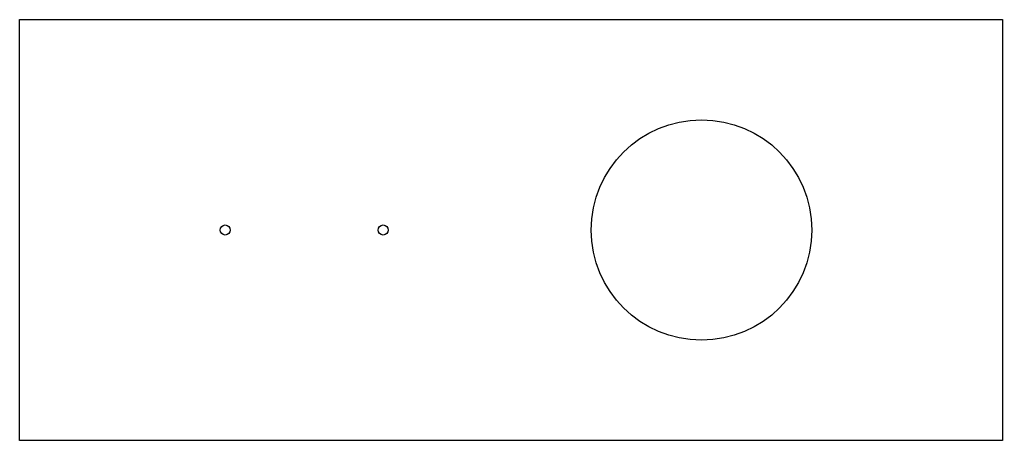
# Model space of a CAD drawing. Header units: millimetres. Extents: x -68 to 30, y -21 to 21.
import ezdxf

# ---------------------------------------------------------------- set-up
doc = ezdxf.new("R2010")
doc.units = ezdxf.units.MM
doc.layers.get('0').update_dxf_attribs({"linetype": 'CONTINUOUS'})

msp = doc.modelspace()

# ---------------------------------------------------------------- linework, layer by layer
msp.add_lwpolyline([(-68, -21), (-68, 21), (30, 21), (30, -21)], close=True)
for centre, radius in [((0, 0), 11), ((-47.5, 0), 0.5), ((-31.75, 0), 0.5)]:
    msp.add_circle(centre, radius)

doc.saveas('drawing.dxf')
